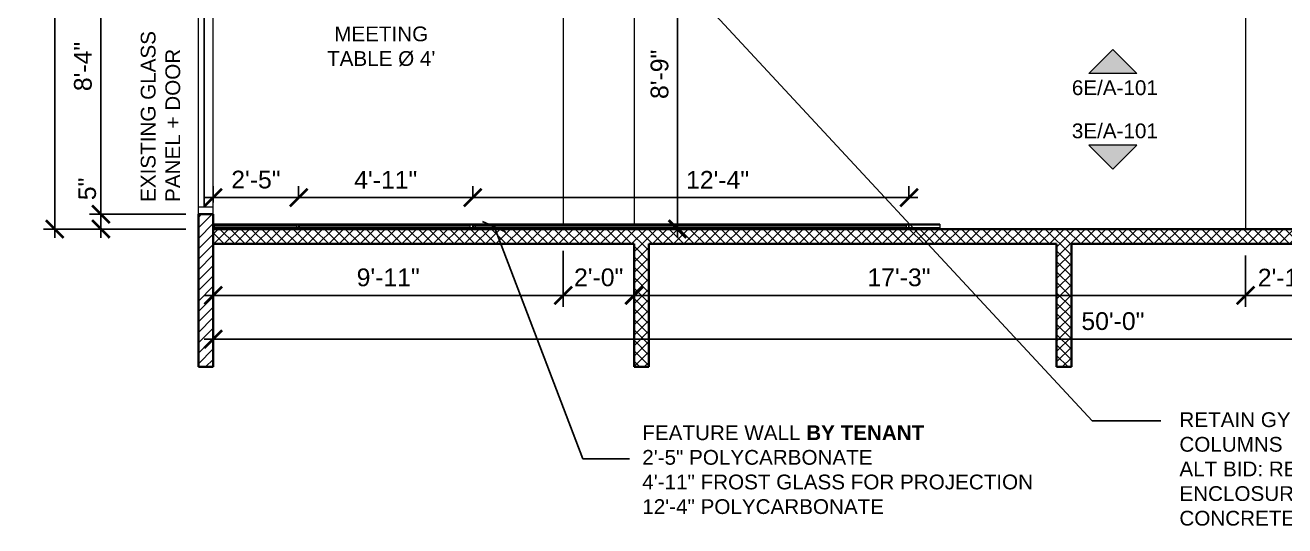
# Model space of a CAD drawing. Extents: x 65572 to 67208, y 30718 to 33598.
# Drawn here: x 65857.5 to 66283.9, y 32088 to 32257.4 of the extents above; entities that cross this region are included whole.
import ezdxf

# ---------------------------------------------------------------- set-up
doc = ezdxf.new("R2010")
doc.units = 0
doc.header["$LTSCALE"] = 0.5
doc.header["$MEASUREMENT"] = 0
doc.linetypes.add('HIDDEN', pattern=[0.375, 0.25, -0.125])
doc.layers.get('0').update_dxf_attribs({"linetype": 'CONTINUOUS'})
doc.layers.get('DEFPOINTS').update_dxf_attribs({"linetype": 'CONTINUOUS', "lineweight": 5})
for name, color, linetype, lineweight in [('Annotations', 40, 'CONTINUOUS', 5), ('Framing', 142, 'CONTINUOUS', 13), ('Hatches', 8, 'CONTINUOUS', 5), ('Projections', 151, 'HIDDEN', 5), ('Viewed', 150, 'CONTINUOUS', 9), ('Walls', 7, 'CONTINUOUS', 35)]:
    doc.layers.add(name, color=color, linetype=linetype, lineweight=lineweight)
doc.styles.get("Standard").update_dxf_attribs({"font": 'arial.ttf'})
doc.dimstyles.new('ARCH', dxfattribs={"dimscale": 96, "dimtxt": 0.0625, "dimasz": 0.0625, "dimexe": 0.04, "dimexo": 0.09375, "dimgap": 0.03125, "dimtad": 1, "dimdec": 0, "dimrnd": 0.0625, "dimzin": 3, "dimdsep": 46, "dimlunit": 4, "dimtxsty": 'Standard', "dimblk1": 'ARCHTICK', "dimblk2": 'ARCHTICK', "dimsah": 1, "dimcen": 0, "dimdle": 0.03125, "dimclrd": 256, "dimclre": 256, "dimclrt": 256, "dimazin": 0, "dimtfac": 1, "dimtdec": 0, "dimtmove": 2, "dimatfit": 3, "dimldrblk": 'OBLIQUE', "dimfxl": 0.3, "dimfxlon": 1, "dimfrac": 2, "dimarcsym": 0})

# ---------------------------------------------------------------- blocks, each defined once
blk = doc.blocks.new('_ArchTick')
at = {"const_width": 0.15}
blk.add_lwpolyline([(-0.5, -0.5), (0.5, 0.5)], dxfattribs=at)
blk = doc.blocks.new('*D19')
at = {"layer": 'Annotations', "linetype": 'ByBlock', "lineweight": -2}
for p, q in [((65921.12, 32180), (65921.12, 32147.36)), ((66520.62, 32179.47), (66520.62, 32147.36)), ((65918.12, 32151.2), (66523.62, 32151.2))]:
    blk.add_line(p, q, dxfattribs=at)
at = {"layer": 'DEFPOINTS', "color": 0}
for p in [(65921.12, 32193.47), (66520.62, 32188.47), (66520.62, 32151.2)]:
    blk.add_point(p, dxfattribs=at)
at = {"layer": 'Annotations', "lineweight": -2, "xscale": 6, "yscale": 6, "zscale": 6}
for p, rotation in [((65921.12, 32151.2), 179.9999999970818), ((66520.62, 32151.2), 359.9999999970818)]:
    blk.add_blockref('_ArchTick', p, dxfattribs=dict(at, rotation=rotation))
at = {"layer": 'Annotations', "insert": (66225.69, 32157.26), "char_height": 6, "attachment_point": 5, "rotation": 360}
blk.add_mtext('50\'-0"', dxfattribs=at)
blk = doc.blocks.new('_Oblique')
at = {"lineweight": -2}
blk.add_line((-0.5, -0.5), (0.5, 0.5), dxfattribs=at)
blk = doc.blocks.new('*D37')
at = {"layer": 'Annotations', "linetype": 'ByBlock', "lineweight": -2}
for p, q in [((66078.31, 32296.16), (66078.31, 32185.47)), ((66072.62, 32293.16), (66082.15, 32293.16)), ((66049.51, 32188.47), (66082.15, 32188.47))]:
    blk.add_line(p, q, dxfattribs=at)
at = {"layer": 'DEFPOINTS', "color": 0}
for p in [(66063.62, 32293.16), (65921.12, 32188.47), (66078.31, 32188.47)]:
    blk.add_point(p, dxfattribs=at)
at = {"layer": 'Annotations', "lineweight": -2, "xscale": 6, "yscale": 6, "zscale": 6}
for p, rotation in [((66078.31, 32293.16), 89.99999999708523), ((66078.31, 32188.47), 269.9999999970852)]:
    blk.add_blockref('_ArchTick', p, dxfattribs=dict(at, rotation=rotation))
at = {"layer": 'Annotations', "insert": (66072.24, 32240.81), "char_height": 6, "attachment_point": 5, "rotation": 90}
blk.add_mtext('8\'-9"', dxfattribs=at)
blk = doc.blocks.new('*D41')
at = {"layer": 'Annotations', "linetype": 'ByBlock', "lineweight": -2}
for p, q in [((65911.91, 32193.47), (65879.27, 32193.47)), ((65883.11, 32185.47), (65883.11, 32196.47)), ((65911.91, 32188.47), (65879.27, 32188.47))]:
    blk.add_line(p, q, dxfattribs=at)
at = {"layer": 'DEFPOINTS', "color": 0}
for p in [(65883.11, 32193.47), (65921.12, 32193.47), (65921.12, 32188.47)]:
    blk.add_point(p, dxfattribs=at)
at = {"layer": 'Annotations', "lineweight": -2, "xscale": 6, "yscale": 6, "zscale": 6}
for p, rotation in [((65883.11, 32193.47), 270), ((65883.11, 32188.47), 90)]:
    blk.add_blockref('_ArchTick', p, dxfattribs=dict(at, rotation=rotation))
at = {"layer": 'Annotations', "insert": (65878.49, 32202.04), "char_height": 6, "attachment_point": 5, "rotation": 90}
blk.add_mtext('5"', dxfattribs=at)
blk = doc.blocks.new('*D42')
at = {"layer": 'Annotations', "linetype": 'ByBlock', "lineweight": -2}
for p, q in [((65883.11, 32190.47), (65883.11, 32296.47)), ((65907.12, 32293.47), (65879.27, 32293.47)), ((65911.91, 32193.47), (65879.27, 32193.47))]:
    blk.add_line(p, q, dxfattribs=at)
at = {"layer": 'DEFPOINTS', "color": 0}
for p in [(65883.11, 32293.47), (65916.12, 32293.47), (65921.12, 32193.47)]:
    blk.add_point(p, dxfattribs=at)
at = {"layer": 'Annotations', "lineweight": -2, "xscale": 6, "yscale": 6, "zscale": 6}
for p, rotation in [((65883.11, 32293.47), 90), ((65883.11, 32193.47), 270)]:
    blk.add_blockref('_ArchTick', p, dxfattribs=dict(at, rotation=rotation))
at = {"layer": 'Annotations', "insert": (65877.04, 32243.47), "char_height": 6, "attachment_point": 5, "rotation": 90}
blk.add_mtext('8\'-4"', dxfattribs=at)
blk = doc.blocks.new('*D45')
at = {"layer": 'Annotations', "linetype": 'ByBlock', "lineweight": -2}
for p, q in [((65896.29, 32384.47), (65863.65, 32384.47)), ((65867.49, 32185.47), (65867.49, 32387.47)), ((65896.29, 32188.47), (65863.65, 32188.47))]:
    blk.add_line(p, q, dxfattribs=at)
at = {"layer": 'DEFPOINTS', "color": 0}
for p in [(65867.49, 32384.47), (65921.12, 32384.47), (65921.12, 32188.47)]:
    blk.add_point(p, dxfattribs=at)
at = {"layer": 'Annotations', "lineweight": -2, "xscale": 6, "yscale": 6, "zscale": 6}
for p, rotation in [((65867.49, 32384.47), 90), ((65867.49, 32188.47), 270)]:
    blk.add_blockref('_ArchTick', p, dxfattribs=dict(at, rotation=rotation))
at = {"layer": 'Annotations', "insert": (65861.43, 32286.47), "char_height": 6, "attachment_point": 5, "rotation": 90}
blk.add_mtext('16\'-4"', dxfattribs=at)
blk = doc.blocks.new('*D47')
at = {"layer": 'Annotations', "linetype": 'ByBlock', "lineweight": -2}
for p, q in [((66039.62, 32181.09), (66039.62, 32162.16)), ((65921.12, 32179.47), (65921.12, 32162.16)), ((65918.12, 32166), (66042.62, 32166))]:
    blk.add_line(p, q, dxfattribs=at)
at = {"layer": 'DEFPOINTS', "color": 0}
for p in [(65921.12, 32188.47), (66039.62, 32190.09), (66039.62, 32166)]:
    blk.add_point(p, dxfattribs=at)
at = {"layer": 'Annotations', "lineweight": -2, "xscale": 6, "yscale": 6, "zscale": 6, "rotation": 180}
blk.add_blockref('_ArchTick', (65921.12, 32166), dxfattribs=at)
at = {"layer": 'Annotations', "lineweight": -2, "xscale": 6, "yscale": 6, "zscale": 6}
blk.add_blockref('_ArchTick', (66039.62, 32166), dxfattribs=at)
at = {"layer": 'Annotations', "insert": (65980.37, 32172.07), "char_height": 6, "attachment_point": 5}
blk.add_mtext('9\'-11"', dxfattribs=at)
blk = doc.blocks.new('*D48')
at = {"layer": 'Annotations', "linetype": 'ByBlock', "lineweight": -2}
for p, q in [((66039.62, 32181.09), (66039.62, 32162.16)), ((66063.62, 32181.09), (66063.62, 32162.16)), ((66036.62, 32166), (66066.62, 32166))]:
    blk.add_line(p, q, dxfattribs=at)
at = {"layer": 'DEFPOINTS', "color": 0}
for p in [(66039.62, 32190.09), (66063.62, 32190.09), (66063.62, 32166)]:
    blk.add_point(p, dxfattribs=at)
at = {"layer": 'Annotations', "lineweight": -2, "xscale": 6, "yscale": 6, "zscale": 6, "rotation": 180}
blk.add_blockref('_ArchTick', (66039.62, 32166), dxfattribs=at)
at = {"layer": 'Annotations', "lineweight": -2, "xscale": 6, "yscale": 6, "zscale": 6}
blk.add_blockref('_ArchTick', (66063.62, 32166), dxfattribs=at)
at = {"layer": 'Annotations', "insert": (66051.62, 32172.07), "char_height": 6, "attachment_point": 5}
blk.add_mtext('2\'-0"', dxfattribs=at)
blk = doc.blocks.new('*D49')
at = {"layer": 'Annotations', "linetype": 'ByBlock', "lineweight": -2}
for p, q in [((66063.62, 32181.09), (66063.62, 32162.16)), ((66270.62, 32179.52), (66270.62, 32162.16)), ((66060.62, 32166), (66273.62, 32166))]:
    blk.add_line(p, q, dxfattribs=at)
at = {"layer": 'DEFPOINTS', "color": 0}
for p in [(66063.62, 32190.09), (66270.62, 32188.52), (66270.62, 32166)]:
    blk.add_point(p, dxfattribs=at)
at = {"layer": 'Annotations', "lineweight": -2, "xscale": 6, "yscale": 6, "zscale": 6, "rotation": 180}
blk.add_blockref('_ArchTick', (66063.62, 32166), dxfattribs=at)
at = {"layer": 'Annotations', "lineweight": -2, "xscale": 6, "yscale": 6, "zscale": 6}
blk.add_blockref('_ArchTick', (66270.62, 32166), dxfattribs=at)
at = {"layer": 'Annotations', "insert": (66153.27, 32172.07), "char_height": 6, "attachment_point": 5}
blk.add_mtext('17\'-3"', dxfattribs=at)
blk = doc.blocks.new('*D50')
at = {"layer": 'Annotations', "linetype": 'ByBlock', "lineweight": -2}
for p, q in [((66270.62, 32179.52), (66270.62, 32162.16)), ((66295.55, 32179.52), (66295.55, 32162.16)), ((66267.62, 32166), (66298.55, 32166))]:
    blk.add_line(p, q, dxfattribs=at)
at = {"layer": 'DEFPOINTS', "color": 0}
for p in [(66270.62, 32188.52), (66295.55, 32188.52), (66295.55, 32166)]:
    blk.add_point(p, dxfattribs=at)
at = {"layer": 'Annotations', "lineweight": -2, "xscale": 6, "yscale": 6, "zscale": 6, "rotation": 180}
blk.add_blockref('_ArchTick', (66270.62, 32166), dxfattribs=at)
at = {"layer": 'Annotations', "lineweight": -2, "xscale": 6, "yscale": 6, "zscale": 6}
blk.add_blockref('_ArchTick', (66295.55, 32166), dxfattribs=at)
at = {"layer": 'Annotations', "insert": (66283.08, 32172.02), "char_height": 6, "attachment_point": 5}
blk.add_mtext('2\'-1"', dxfattribs=at)
blk = doc.blocks.new('*D52')
at = {"layer": 'Annotations', "linetype": 'ByBlock', "lineweight": -2}
for p, q in [((65921.12, 32197.47), (65921.12, 32202.94)), ((65950.06, 32199.09), (65950.06, 32202.94)), ((65918.12, 32199.1), (65953.06, 32199.1))]:
    blk.add_line(p, q, dxfattribs=at)
at = {"layer": 'DEFPOINTS', "color": 0}
for p in [(65950.06, 32199.1), (65921.12, 32188.47), (65950.06, 32190.09)]:
    blk.add_point(p, dxfattribs=at)
at = {"layer": 'Annotations', "lineweight": -2, "xscale": 6, "yscale": 6, "zscale": 6, "rotation": 180}
blk.add_blockref('_ArchTick', (65921.12, 32199.1), dxfattribs=at)
at = {"layer": 'Annotations', "lineweight": -2, "xscale": 6, "yscale": 6, "zscale": 6}
blk.add_blockref('_ArchTick', (65950.06, 32199.1), dxfattribs=at)
at = {"layer": 'Annotations', "insert": (65935.59, 32205.16), "char_height": 6, "attachment_point": 5}
blk.add_mtext('2\'-5"', dxfattribs=at)
blk = doc.blocks.new('*D53')
at = {"layer": 'Annotations', "linetype": 'ByBlock', "lineweight": -2}
for p, q in [((65950.06, 32199.09), (65950.06, 32202.94)), ((66009.02, 32199.09), (66009.02, 32202.94)), ((65947.06, 32199.1), (66012.02, 32199.1))]:
    blk.add_line(p, q, dxfattribs=at)
at = {"layer": 'DEFPOINTS', "color": 0}
for p in [(66009.02, 32199.1), (65950.06, 32190.09), (66009.02, 32190.09)]:
    blk.add_point(p, dxfattribs=at)
at = {"layer": 'Annotations', "lineweight": -2, "xscale": 6, "yscale": 6, "zscale": 6, "rotation": 180}
blk.add_blockref('_ArchTick', (65950.06, 32199.1), dxfattribs=at)
at = {"layer": 'Annotations', "lineweight": -2, "xscale": 6, "yscale": 6, "zscale": 6}
blk.add_blockref('_ArchTick', (66009.02, 32199.1), dxfattribs=at)
at = {"layer": 'Annotations', "insert": (65979.54, 32205.11), "char_height": 6, "attachment_point": 5}
blk.add_mtext('4\'-11"', dxfattribs=at)
blk = doc.blocks.new('*D54')
at = {"layer": 'Annotations', "linetype": 'ByBlock', "lineweight": -2}
for p, q in [((66009.02, 32199.09), (66009.02, 32202.94)), ((66156.66, 32199.09), (66156.66, 32202.94)), ((66006.02, 32199.1), (66159.66, 32199.1))]:
    blk.add_line(p, q, dxfattribs=at)
at = {"layer": 'DEFPOINTS', "color": 0}
for p in [(66156.66, 32199.1), (66009.02, 32190.09), (66156.66, 32190.09)]:
    blk.add_point(p, dxfattribs=at)
at = {"layer": 'Annotations', "lineweight": -2, "xscale": 6, "yscale": 6, "zscale": 6, "rotation": 180}
blk.add_blockref('_ArchTick', (66009.02, 32199.1), dxfattribs=at)
at = {"layer": 'Annotations', "lineweight": -2, "xscale": 6, "yscale": 6, "zscale": 6}
blk.add_blockref('_ArchTick', (66156.66, 32199.1), dxfattribs=at)
at = {"layer": 'Annotations', "insert": (66091.87, 32205.11), "char_height": 6, "attachment_point": 5}
blk.add_mtext('12\'-4"', dxfattribs=at)

msp = doc.modelspace()

# ---------------------------------------------------------------- hatches: boundary and pattern name
at = {"layer": 'Hatches', "linetype": 'ByBlock'}
for points in [[(66217.51, 32241.06), (66225.66, 32249.21), (66233.81, 32241.06)], [(66217.51, 32216.88), (66225.66, 32208.73), (66233.81, 32216.88)]]:
    msp.add_hatch(color=256, dxfattribs=at).paths.add_polyline_path(points)
at = {"layer": 'Hatches'}
h = msp.add_hatch(dxfattribs=at)
h.set_pattern_fill('ANSI31', color=256, scale=20, style=0)
h.set_pattern_definition([(45, (63665.679, 30900.0605), (-1.767767, 1.767767), [])])
h.paths.add_polyline_path([(65916.12, 32141.77), (65921.12, 32141.77), (65921.12, 32187.47), (65921.12, 32183.47), (65921.12, 32193.47), (65916.12, 32193.47)])
h = msp.add_hatch(dxfattribs=at)
h.set_pattern_fill('ANSI37', color=256, scale=20, style=0)
h.set_pattern_definition([(45, (63665.679, 30900.0605), (-1.767767, 1.767767), []), (135, (63665.679, 30900.0605), (-1.767767, -1.767767), [])])
h.paths.add_polyline_path([(66349.62, 32141.77), (66354.62, 32141.77), (66354.62, 32183.47), (66523.12, 32183.47), (66523.12, 32188.47), (65921.12, 32188.47), (65921.12, 32183.47), (66063.62, 32183.47), (66063.62, 32141.77), (66068.62, 32141.77), (66068.62, 32183.47), (66206.62, 32183.47), (66206.62, 32141.77), (66211.62, 32141.77), (66211.62, 32183.47), (66349.62, 32183.47)])

# ---------------------------------------------------------------- linework, layer by layer
at = {"color": 0}
msp.add_line((65921.12, 32183.47), (65921.12, 32188.47), dxfattribs=at)
at = {"layer": 'Annotations', "linetype": 'ByBlock'}
for points in [[(66217.51, 32241.06), (66225.66, 32249.21), (66233.81, 32241.06), (66217.51, 32241.06)], [(66217.51, 32216.88), (66225.66, 32208.73), (66233.81, 32216.88), (66217.51, 32216.88)]]:
    msp.add_lwpolyline(points, dxfattribs=at)
at = {"layer": 'Framing'}
for p, q in [((65918.12, 32195.97), (65918.12, 32288.47)), ((65918.24, 32195.97), (65918.24, 32288.47)), ((65916.12, 32193.47), (65916.12, 32195.97)), ((65916.12, 32195.97), (65921.12, 32195.97)), ((65918.12, 32195.97), (65918.24, 32195.97)), ((65921.12, 32193.47), (65921.12, 32195.97)), ((65921.12, 32190.09), (65921.12, 32188.47)), ((65922.75, 32190.09), (65921.12, 32190.09)), ((65922.47, 32188.84), (65921.12, 32188.84)), ((65921.12, 32188.47), (65922.75, 32188.47)), ((65921.23, 32189.99), (65922.64, 32189.99)), ((65921.23, 32188.57), (65921.23, 32189.99)), ((65922.64, 32188.57), (65921.23, 32188.57)), ((65949.46, 32189.59), (65921.57, 32189.59)), ((65921.57, 32188.97), (65921.57, 32189.59)), ((65949.46, 32188.97), (65921.57, 32188.97)), ((65922.47, 32189.82), (65922.47, 32189.72)), ((65922.64, 32189.82), (65922.47, 32189.82)), ((65922.47, 32189.72), (65922.75, 32189.72)), ((65922.47, 32188.84), (65922.47, 32188.74)), ((65922.75, 32188.84), (65922.47, 32188.84)), ((65922.47, 32188.74), (65922.64, 32188.74)), ((65922.64, 32189.99), (65922.64, 32189.82)), ((65922.64, 32188.74), (65922.64, 32188.57)), ((65922.75, 32189.72), (65922.75, 32190.09)), ((65922.75, 32188.47), (65922.75, 32188.84)), ((65950.06, 32190.09), (65948.44, 32190.09)), ((65948.44, 32190.09), (65948.44, 32189.72)), ((65948.44, 32189.72), (65948.72, 32189.72)), ((65948.44, 32188.84), (65948.44, 32188.47)), ((65948.72, 32188.84), (65948.44, 32188.84)), ((65948.44, 32188.47), (65950.06, 32188.47)), ((65948.54, 32189.99), (65949.95, 32189.99)), ((65948.54, 32189.82), (65948.54, 32189.99)), ((65948.72, 32189.82), (65948.54, 32189.82)), ((65948.54, 32188.74), (65948.72, 32188.74)), ((65948.54, 32188.57), (65948.54, 32188.74)), ((65949.95, 32188.57), (65948.54, 32188.57)), ((65948.72, 32189.72), (65948.72, 32189.82)), ((65949.95, 32188.84), (65948.72, 32188.84)), ((65948.72, 32188.74), (65948.72, 32188.84)), ((65949.46, 32188.97), (65949.46, 32189.59)), ((65949.95, 32189.99), (65949.95, 32188.57)), ((65950.06, 32188.47), (65950.06, 32190.09)), ((65950.06, 32190.09), (65950.06, 32188.47)), ((65951.69, 32190.09), (65950.06, 32190.09)), ((65951.4, 32188.84), (65950.06, 32188.84)), ((65950.06, 32188.47), (65951.69, 32188.47)), ((65950.17, 32189.99), (65951.58, 32189.99)), ((65950.17, 32188.57), (65950.17, 32189.99)), ((65951.58, 32188.57), (65950.17, 32188.57)), ((66008.14, 32189.59), (65950.37, 32189.59)), ((65950.37, 32188.97), (65950.37, 32189.59)), ((66008.14, 32188.97), (65950.37, 32188.97)), ((65951.4, 32189.82), (65951.4, 32189.72)), ((65951.58, 32189.82), (65951.4, 32189.82)), ((65951.4, 32189.72), (65951.69, 32189.72)), ((65951.4, 32188.84), (65951.4, 32188.74)), ((65951.69, 32188.84), (65951.4, 32188.84)), ((65951.4, 32188.74), (65951.58, 32188.74)), ((65951.58, 32189.99), (65951.58, 32189.82)), ((65951.58, 32188.74), (65951.58, 32188.57)), ((65951.69, 32189.72), (65951.69, 32190.09)), ((65951.69, 32188.47), (65951.69, 32188.84)), ((66009.02, 32190.09), (66007.39, 32190.09)), ((66007.39, 32190.09), (66007.39, 32189.72)), ((66007.39, 32189.72), (66007.67, 32189.72)), ((66007.39, 32188.84), (66007.39, 32188.47)), ((66007.67, 32188.84), (66007.39, 32188.84)), ((66007.39, 32188.47), (66009.02, 32188.47)), ((66007.5, 32189.99), (66008.91, 32189.99)), ((66007.5, 32189.82), (66007.5, 32189.99)), ((66007.67, 32189.82), (66007.5, 32189.82)), ((66007.5, 32188.74), (66007.67, 32188.74)), ((66007.5, 32188.57), (66007.5, 32188.74)), ((66008.91, 32188.57), (66007.5, 32188.57)), ((66007.67, 32189.72), (66007.67, 32189.82)), ((66008.91, 32188.84), (66007.67, 32188.84)), ((66007.67, 32188.74), (66007.67, 32188.84)), ((66008.14, 32188.97), (66008.14, 32189.59)), ((66008.91, 32189.99), (66008.91, 32188.57)), ((66009.02, 32188.47), (66009.02, 32190.09)), ((66009.02, 32190.09), (66010.64, 32190.09)), ((66009.02, 32188.47), (66009.02, 32190.09)), ((66155.78, 32189.59), (66009.02, 32189.59)), ((66009.02, 32188.97), (66009.02, 32189.59)), ((66009.02, 32188.97), (66009.02, 32189.59)), ((66155.78, 32188.97), (66009.02, 32188.97)), ((66010.64, 32188.47), (66009.02, 32188.47)), ((66009.12, 32189.99), (66009.12, 32188.57)), ((66010.54, 32189.99), (66009.12, 32189.99)), ((66009.12, 32188.84), (66010.36, 32188.84)), ((66009.12, 32188.57), (66010.54, 32188.57)), ((66009.9, 32188.97), (66009.9, 32189.59)), ((66010.36, 32189.82), (66010.54, 32189.82)), ((66010.36, 32189.72), (66010.36, 32189.82)), ((66010.64, 32189.72), (66010.36, 32189.72)), ((66010.36, 32188.84), (66010.64, 32188.84)), ((66010.36, 32188.74), (66010.36, 32188.84)), ((66010.54, 32188.74), (66010.36, 32188.74)), ((66010.54, 32189.82), (66010.54, 32189.99)), ((66010.54, 32188.57), (66010.54, 32188.74)), ((66010.64, 32190.09), (66010.64, 32189.72)), ((66010.64, 32188.84), (66010.64, 32188.47)), ((66156.66, 32190.09), (66155.04, 32190.09)), ((66155.04, 32190.09), (66155.04, 32189.72)), ((66155.04, 32189.72), (66155.32, 32189.72)), ((66155.04, 32188.84), (66155.04, 32188.47)), ((66155.32, 32188.84), (66155.04, 32188.84)), ((66155.04, 32188.47), (66156.66, 32188.47)), ((66155.14, 32189.99), (66156.56, 32189.99)), ((66155.14, 32189.82), (66155.14, 32189.99)), ((66155.32, 32189.82), (66155.14, 32189.82)), ((66155.14, 32188.74), (66155.32, 32188.74)), ((66155.14, 32188.57), (66155.14, 32188.74)), ((66156.56, 32188.57), (66155.14, 32188.57)), ((66155.32, 32189.72), (66155.32, 32189.82)), ((66156.56, 32188.84), (66155.32, 32188.84)), ((66155.32, 32188.74), (66155.32, 32188.84)), ((66155.78, 32188.97), (66155.78, 32189.59)), ((66155.78, 32188.97), (66155.78, 32189.59)), ((66156.56, 32189.99), (66156.56, 32188.57)), ((66156.66, 32188.47), (66156.66, 32190.09)), ((66156.66, 32188.47), (66156.66, 32190.09)), ((66156.66, 32188.97), (66156.66, 32189.59)), ((66156.66, 32188.97), (66156.66, 32189.59))]:
    msp.add_line(p, q, dxfattribs=at)
at = {"layer": 'Projections'}
for p, q in [((66039.62, 32293.16), (66039.62, 32190.09)), ((66063.62, 32293.16), (66063.62, 32190.09)), ((66270.62, 32285.97), (66270.62, 32188.52))]:
    msp.add_line(p, q, dxfattribs=at)
at = {"layer": 'Viewed'}
for p, q in [((65916.12, 32195.97), (65916.12, 32288.47)), ((65921.12, 32195.97), (65921.12, 32288.47)), ((65949.95, 32189.72), (65921.23, 32189.72)), ((65948.44, 32190.09), (65922.75, 32190.09)), ((65948.44, 32188.84), (65922.75, 32188.84)), ((66008.91, 32189.72), (65950.17, 32189.72)), ((66007.39, 32190.09), (65951.69, 32190.09)), ((66007.39, 32188.84), (65951.69, 32188.84)), ((66167.05, 32190.09), (66009.02, 32190.09)), ((66167.05, 32189.72), (66009.02, 32189.72)), ((66167.05, 32188.84), (66009.02, 32188.84)), ((66167.05, 32190.09), (66167.05, 32189.72)), ((66167.05, 32189.72), (66167.05, 32188.84)), ((66167.05, 32188.84), (66167.05, 32188.47))]:
    msp.add_line(p, q, dxfattribs=at)
at = {"layer": 'Walls'}
for p, q in [((65916.12, 32193.47), (65921.12, 32193.47)), ((65916.12, 32141.77), (65916.12, 32193.47)), ((65921.12, 32193.47), (65916.12, 32193.47)), ((65921.12, 32193.47), (65921.12, 32141.77)), ((65921.12, 32188.47), (66523.12, 32188.47)), ((66063.62, 32183.47), (65921.12, 32183.47)), ((66063.62, 32141.77), (66063.62, 32183.47)), ((66206.62, 32183.47), (66068.62, 32183.47)), ((66068.62, 32183.47), (66068.62, 32141.77)), ((66206.62, 32141.77), (66206.62, 32183.47)), ((66349.62, 32183.47), (66211.62, 32183.47)), ((66211.62, 32183.47), (66211.62, 32141.77)), ((65921.12, 32141.77), (65916.12, 32141.77)), ((66068.62, 32141.77), (66063.62, 32141.77)), ((66211.62, 32141.77), (66206.62, 32141.77))]:
    msp.add_line(p, q, dxfattribs=at)

# ---------------------------------------------------------------- texts
at = {"layer": 'Annotations', "char_height": 5}
for s, insert, width, attachment_point in [("{\\pxqc;MEETING\\PTABLE %%C 4'}", (65947.5, 32257), 60.9989, 1), ('{6E/A-101}', (66226.35, 32236.25), 38.2986, 5), ('{3E/A-101}', (66226.35, 32221.64), 38.2986, 5), ('{RETAIN GYP. BD AROUND COLUMNS\\PALT BID: REMOVE GYP. BD ENCLOSURE TO EXPOSE CONCRETE COLUMNS}', (66248.2, 32126.44), 105.2262, 1), ('{FEATURE WALL \\fArial|b1|i0|c0|p34;BY TENANT\\fArial|b0|i0|c0|p34;\\P2\'-5" POLYCARBONATE\\P4\'-11" FROST GLASS FOR PROJECTION\\P12\'-4" POLYCARBONATE}', (66066.38, 32122.03), 147.4743, 1)]:
    msp.add_mtext(s, dxfattribs=dict(at, insert=insert, width=width, attachment_point=attachment_point))
at = {"layer": 'Annotations', "insert": (65896.61, 32197.63), "char_height": 5, "width": 124.2637, "attachment_point": 1, "rotation": 90}
msp.add_mtext('{EXISTING GLASS \\PPANEL + DOOR}', dxfattribs=at)

# ---------------------------------------------------------------- dimensions: what is measured, and where the dimension line sits
at = {"layer": 'Annotations', "linetype": 'ByBlock'}
for base, p1, p2, picture, middle in [((65867.49, 32384.47), (65921.12, 32188.47), (65921.12, 32384.47), '*D45', (65861.43, 32286.47)), ((65883.11, 32293.47), (65921.12, 32193.47), (65916.12, 32293.47), '*D42', (65877.04, 32243.47)), ((66078.31, 32188.47), (66063.62, 32293.16), (65921.12, 32188.47), '*D37', (66072.24, 32240.81))]:
    dim = msp.add_linear_dim(base=base, p1=p1, p2=p2, angle=90, dimstyle='ARCH', dxfattribs=at)
    dim.commit()
    dim.dimension.update_dxf_attribs({"geometry": picture, "text_midpoint": middle})
for base, p1, p2, angle, picture, middle in [((65883.11, 32193.47), (65921.12, 32188.47), (65921.12, 32193.47), 90, '*D41', (65878.49, 32202.04)), ((66520.6225037, 32151.19532427), (65921.12250369, 32193.46803522), (66520.6225037, 32188.46803522), 360, '*D19', (66225.68994914, 32157.25876221))]:
    dim = msp.add_linear_dim(base=base, p1=p1, p2=p2, angle=angle, dimstyle='ARCH', dxfattribs=at)
    dim.commit()
    dim.dimension.update_dxf_attribs({"geometry": picture, "text_midpoint": middle, "dimtype": 160})
for base, p1, p2, picture, middle in [((65950.06, 32199.1), (65921.12, 32188.47), (65950.06, 32190.09), '*D52', (65935.59, 32205.16)), ((66009.02, 32199.1), (65950.06, 32190.09), (66009.02, 32190.09), '*D53', (65979.54, 32205.11)), ((66039.62250369, 32166.00340121), (65921.12250369, 32188.46803522), (66039.62250369, 32190.09303522), '*D47', (65980.37250369, 32172.06640121)), ((66063.62, 32166), (66039.62, 32190.09), (66063.62, 32190.09), '*D48', (66051.62, 32172.07)), ((66295.55, 32166), (66270.62, 32188.52), (66295.55, 32188.52), '*D50', (66283.08, 32172.02))]:
    dim = msp.add_linear_dim(base=base, p1=p1, p2=p2, dimstyle='ARCH', dxfattribs=at)
    dim.commit()
    dim.dimension.update_dxf_attribs({"geometry": picture, "text_midpoint": middle})
for base, p1, p2, picture, middle in [((66156.66, 32199.1), (66009.02, 32190.09), (66156.66, 32190.09), '*D54', (66091.87, 32205.11)), ((66270.62, 32166), (66063.62, 32190.09), (66270.62, 32188.52), '*D49', (66153.27, 32172.07))]:
    dim = msp.add_linear_dim(base=base, p1=p1, p2=p2, dimstyle='ARCH', dxfattribs=at)
    dim.commit()
    dim.dimension.update_dxf_attribs({"geometry": picture, "text_midpoint": middle, "dimtype": 160})

# ---------------------------------------------------------------- leaders
for points in [[(66052.51, 32302.55), (66218.71, 32123.55), (66241.94, 32123.55)], [(66016.2, 32189.27), (66046.2, 32110.7), (66062.06, 32110.7)]]:
    msp.add_leader(points, dimstyle='ARCH', dxfattribs=at)

doc.saveas('drawing.dxf')
